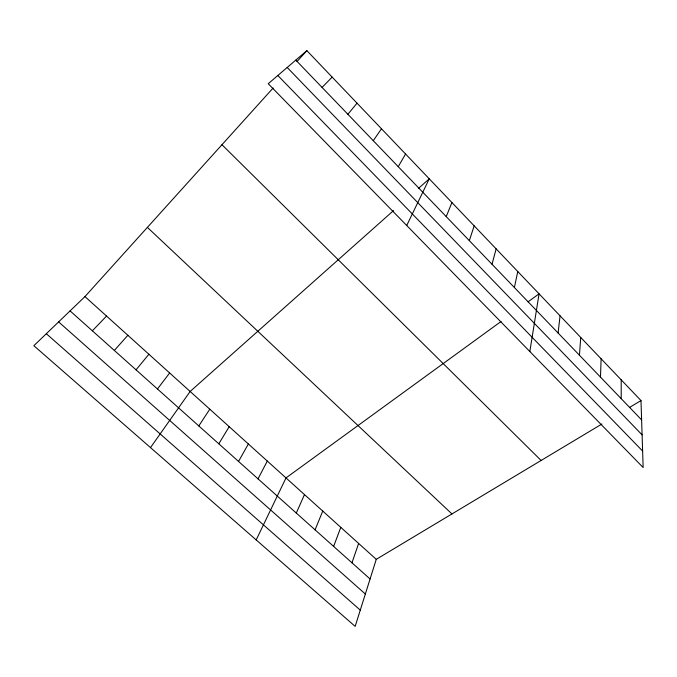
<?xml version="1.0" encoding="UTF-8"?>
<svg xmlns="http://www.w3.org/2000/svg" width="677" height="677" viewBox="0 0 677 677"><rect width="100%" height="100%" fill="white"/><g stroke="black" fill="none" stroke-linecap="round" stroke-linejoin="round"><path stroke-width="1.02" d="M600.482 377.106L601.117 358.81M579.453 355.222L580.739 337.468M558.093 332.999L560.057 315.804M529.837 351.532L539.07 293.826L528.085 301.815M514.393 287.53L517.77 271.511M492.027 264.258L496.139 248.865M601.929 423.997L376.26 559.337L355.163 626.377L33.85 345.702L84.963 296.594L273.144 87.993M469.313 240.623L474.188 225.873M351.964 562.79L358.632 543.445M333.634 546.407L340.793 527.349M446.236 216.615L451.897 202.525M315.076 529.829L322.751 511.076M296.298 513.048L304.481 494.599M406.725 225.5L429.26 178.813L418.369 188.502M256.185 539.916L285.999 477.928L501.09 321.457M258.03 478.851L267.297 461.054M238.541 461.435L248.357 443.977M398.237 166.669L405.565 154.001M218.806 443.799L229.19 426.688M198.818 425.935L209.785 409.187M373.272 140.698L381.489 128.782M150.497 447.599L190.144 391.467L393.549 210.572M157.453 388.97L169.648 372.976M347.893 114.286L357.024 103.158M136.043 369.837L148.889 354.257M114.345 350.449L127.86 335.284M297 61.556L306.859 50.623L640.992 400.572L643.15 467.519L268.227 83.72L306.859 50.623M92.36 330.808L106.551 316.066M322.074 87.418L332.145 77.11M629.568 407.427L640.992 400.572M46.324 333.719L360.274 610.121M58.628 321.897L365.343 594.017M70.078 310.895L370.074 578.979M84.963 296.594L376.26 559.337M147.391 227.387L451.957 513.945M221.971 144.726L541.118 460.47M277.832 75.494L642.617 451.043M287.2 67.472L642.101 434.871M295.807 60.092L641.618 419.909M621.198 379.839L621.207 398.668"/></g></svg>
